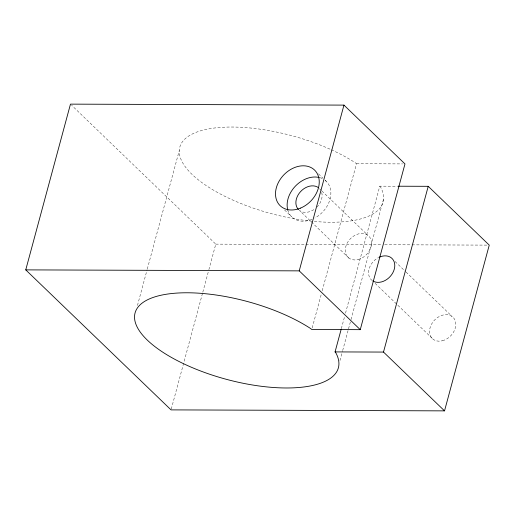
<?xml version="1.0" encoding="UTF-8"?>
<svg xmlns="http://www.w3.org/2000/svg" width="515" height="515" viewBox="0 0 515 515"><rect width="100%" height="100%" fill="white"/><g stroke="black" fill="none" stroke-linecap="round" stroke-linejoin="round"><path stroke-width="0.39" stroke-dasharray="2.58 1.93" d="M137.466 305.459L147.078 269.828M147.29 269.055L179.265 150.554M171.257 409.116L202.607 292.932M202.813 292.159L208.665 270.472M208.871 269.699L215.772 244.136L71.63 105.247M312.199 327.926L321.392 293.846M322.229 290.75L356.502 163.725L355.086 162.618A105.298 40.299 15.1 0 0 331.454 149.814M341.336 328.673L344.471 317.053M345.514 313.184L379.787 186.16L397.258 186.218M339.958 360.59L342.469 351.294M342.675 350.522L348.32 329.606M348.526 328.834L350.824 320.311M351.037 319.538L383.636 198.713M215.772 244.136L305.054 244.458M305.859 244.458L381.467 244.734M384.686 244.741L411.228 244.837M412.032 244.844L487.641 245.114M356.502 163.725L402.595 163.905M318.495 173.838L322.918 178.106M325.132 180.237L326.24 181.306M319.57 188.748L321.289 190.408M321.862 190.962L367.813 235.239M395.102 261.53L405.466 271.514M406.039 272.075L452.093 316.448M348.983 258.15L299.588 210.564A14.864 11.279 -46.1 0 0 314.8 208.981M375.126 283.353L433.263 339.366M284.57 209.966L291.767 216.899M379.787 186.16L380.662 187.26A105.298 40.299 15.1 0 1 280.836 216.01A105.298 40.299 15.1 0 1 182.542 141.631A105.298 40.299 15.1 0 1 330.746 149.498M372.248 280.578A14.864 11.272 -46.1 0 1 378.448 257.609M321.733 192.513A14.864 11.279 -46.1 0 1 317.124 206.933M325.19 180.379A24.778 18.797 -46.1 0 1 314.858 218.019M312.058 219.345A24.778 18.797 -46.1 0 1 287.814 210.172M320.13 177.746A24.778 18.797 -46.1 0 1 322.165 178.518M442.494 340.73A14.864 11.279 -46.1 0 0 454.14 318.566A14.864 11.279 -46.1 0 0 431.403 324.431A14.864 11.279 -46.1 0 0 442.494 340.73M358.208 259.515A14.864 11.285 -46 0 0 369.86 237.351A14.864 11.285 -46 0 0 347.116 243.215A14.864 11.285 -46 0 0 358.208 259.515"/><path stroke-width="0.77" d="M398.05 186.218L428.223 186.314L489.25 245.121L444.529 410.867L171.044 409.889L25.75 269.879L70.471 104.133L343.956 105.112L404.977 163.918L360.255 329.664L311.781 329.471L310.365 328.37A105.298 40.299 15.1 0 0 144.94 301.204A105.298 40.299 15.1 0 0 225.873 379.188A105.298 40.299 15.1 0 0 335.935 353.013L335.065 351.912L341.123 329.452M360.255 329.664L299.228 270.864L343.956 105.112M444.529 410.867L383.501 352.067L428.223 186.314M25.75 269.879L299.228 270.864M335.065 351.912L383.501 352.067M379.117 257.281A14.864 11.272 -46.1 0 1 394.31 269.068A14.864 11.272 -46.1 0 1 372.866 280.984M298.475 209.592A14.864 11.279 -46.1 0 1 300.49 191.696A14.864 11.279 -46.1 0 1 318.418 187.64M287.814 210.172A24.778 18.797 -46.1 0 1 295.526 185.999A24.778 18.797 -46.1 0 1 319.409 177.546M300.432 208.144A24.778 18.797 -46.1 0 0 314.62 170.105A24.778 18.797 -46.1 0 0 277.089 185.452A24.778 18.797 -46.1 0 0 300.432 208.144"/></g></svg>
